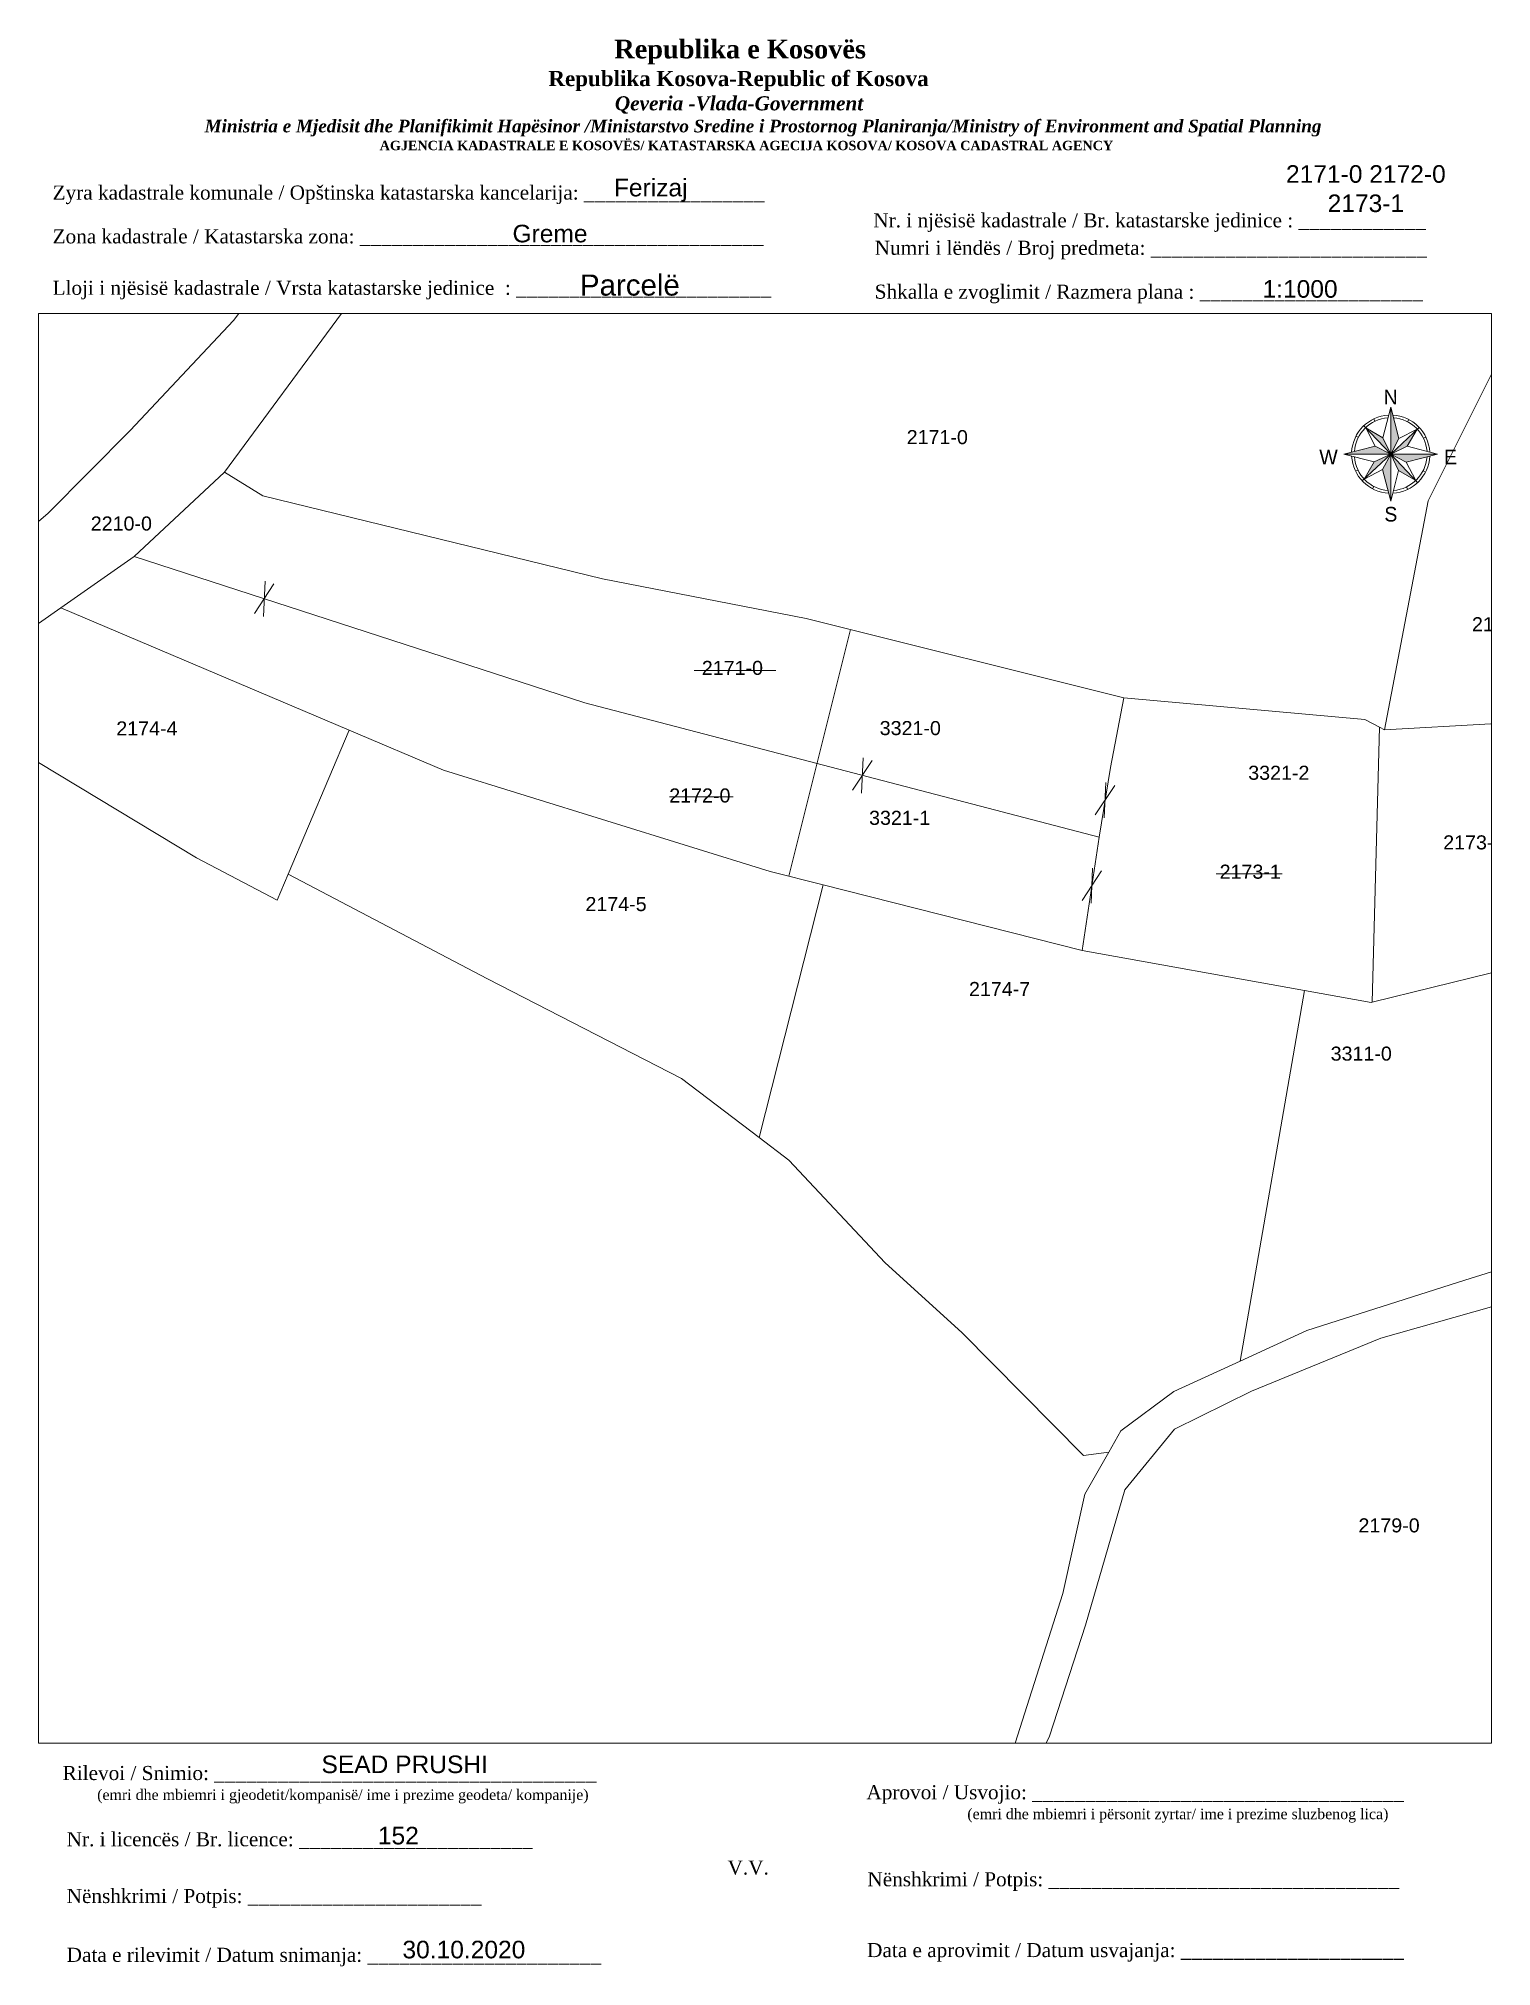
# Paper-space layout 'Manuali-2171' of a CAD drawing. Header units: metres, sheet in millimetres. Extents: x 1 to 208, y 2 to 276.
# The model-space entities are those that its viewports show. They can reach past a viewport. Long polylines and large blocks are cut down to what shows.
import ezdxf
from ezdxf.enums import TextEntityAlignment as Align

# ---------------------------------------------------------------- set-up
doc = ezdxf.new("R2010")
doc.units = ezdxf.units.M
doc.layers.get('0').update_dxf_attribs({"lineweight": 0})
for name, color, linetype, lineweight in [('Korniza e jashtme', 7, 'Continuous', 0), ('Ndarjet', 1, 'Continuous', 0), ('Nr-Baz', 250, 'Continuous', 0), ('Nr-Kojshi', 251, 'Continuous', 0), ('Nr-Ri', 1, 'Continuous', 0), ('Parc-Baz', 7, 'Continuous', 0), ('Parc-Kojshi', 251, 'Continuous', 0), ('Parc-Re', 1, 'Continuous', 0)]:
    doc.layers.add(name, color=color, linetype=linetype, lineweight=lineweight)
doc.styles.add('North Arrow Text', font='BOD_R.TTF', dxfattribs={"height": 0.1})
doc.styles.get("Standard").update_dxf_attribs({"font": 'arial.ttf'})

# ---------------------------------------------------------------- blocks, each defined once
blk = doc.blocks.new('*U58')
at = {"linetype": 'ByBlock', "lineweight": -2}
h = blk.add_hatch(color=0, dxfattribs=at)
h.paths.add_polyline_path([(0, 263), (0, 0), (45, 87)])
h.paths.add_polyline_path([(148, 140), (0, 0), (92, 44)])
h.paths.add_polyline_path([(263, 0), (0, 0), (87, -45)])
h.paths.add_polyline_path([(0, 0), (44, -92), (140, -148)])
h.paths.add_polyline_path([(0, 0), (-45, -87), (0, -263)])
h.paths.add_polyline_path([(0, 0), (-92, -44), (-148, -140)])
h.paths.add_polyline_path([(-87, 45), (-263, 0), (0, 0)])
h.paths.add_polyline_path([(-44, 92), (-140, 148), (0, 0)])
at = {"color": 0, "linetype": 'ByBlock', "lineweight": -2}
for points in [[(0, 263), (-44, 92)], [(0, 263), (0, -263)], [(0, 263), (45, 87)], [(0, 0), (-150, 159)], [(-140, 148), (-87, 45)], [(-140, 148), (-44, 92)], [(-95, 197), (-89, 184)], [(0, 0), (159, 150)], [(148, 140), (45, 87)], [(148, 140), (92, 44)], [(101, 194), (94, 181)], [(-263, 0), (-87, 45)], [(263, 0), (-263, 0)], [(-194, 101), (-181, 94)], [(-87, 45), (0, 0)], [(-44, 92), (0, 0)], [(45, 87), (0, 0)], [(92, 44), (0, 0)], [(263, 0), (87, -45)], [(263, 0), (92, 44)], [(197, 95), (184, 89)], [(-263, 0), (-92, -44)], [(-197, -95), (-184, -89)], [(0, 0), (-159, -150)], [(-148, -140), (-92, -44)], [(-148, -140), (-45, -87)], [(-92, -44), (0, 0)], [(0, 0), (-45, -87)], [(0, -263), (-45, -87)], [(0, 0), (150, -159)], [(0, 0), (87, -45)], [(0, 0), (44, -92)], [(0, -263), (44, -92)], [(140, -148), (44, -92)], [(140, -148), (87, -45)], [(181, -94), (194, -101)], [(-94, -181), (-101, -194)], [(89, -184), (95, -197)]]:
    blk.add_lwpolyline(points, dxfattribs=at)
for radius, start, end in [(219, 93.0958, 177.1058), (219, 3.0958, 87.1058), (204, 94.4443, 175.7574), (204, 4.4443, 85.7574), (219, 183.0958, 267.1058), (204, 184.4443, 265.7574), (219, 273.0958, 357.1058), (204, 274.4443, 355.7574)]:
    blk.add_arc((0, 0), radius, start, end, dxfattribs=at)
at = {"color": 0, "linetype": 'ByBlock', "lineweight": -2, "style": 'North Arrow Text'}
for s, p in [('N', (0, 254)), ('W', (-348, -82)), ('E', (335, -81)), ('S', (1, -402))]:
    blk.add_text(s, height=81.9, rotation=0.1008, dxfattribs=at).set_placement(p, align=Align.BOTTOM_CENTER)

msp = doc.modelspace()

# ---------------------------------------------------------------- linework, layer by layer
at = {"layer": 'Ndarjet', "flags": 128}
msp.add_lwpolyline([(7512339.09, 4687371.76), (7512347.85, 4687406.85)], dxfattribs=at)
at = {"layer": 'Parc-Baz', "flags": 128}
for points in [[(7512383.22, 4687377.3), (7512310.05, 4687396.42), (7512245.99, 4687417.24), (7512258.84, 4687429.22), (7512264.28, 4687425.89), (7512312.56, 4687414.07), (7512341.56, 4687408.42), (7512386.74, 4687397.15), (7512384.82, 4687387.24), (7512383.22, 4687377.3)], [(7512380.82, 4687361.2), (7512343.96, 4687370.53), (7512336.43, 4687372.43), (7512289.96, 4687386.83), (7512276.57, 4687392.52), (7512235.52, 4687409.95), (7512245.99, 4687417.24), (7512310.05, 4687396.42), (7512383.22, 4687377.3), (7512380.82, 4687361.2)], [(7512423.09, 4687392.98), (7512422.07, 4687353.82), (7512421.92, 4687353.78), (7512412.44, 4687355.49), (7512380.82, 4687361.2), (7512383.22, 4687377.3), (7512384.82, 4687387.24), (7512386.74, 4687397.15), (7512420.99, 4687394.07), (7512423.09, 4687392.98)]]:
    msp.add_lwpolyline(points, dxfattribs=at)
at = {"layer": 'Parc-Kojshi', "flags": 128}
for points in [[(7512223.01, 4687414.24), (7512233.74, 4687423.38), (7512245.39, 4687435.15), (7512260.12, 4687450.8), (7512282.03, 4687481.14)], [(7512284.35, 4687463.92), (7512258.84, 4687429.22), (7512245.99, 4687417.24), (7512235.52, 4687409.95), (7512217.47, 4687396.95)], [(7512350.17, 4687542.93), (7512368.96, 4687538.09), (7512413.48, 4687526.89), (7512451.85, 4687497.21), (7512447.82, 4687479.17), (7512444.86, 4687454.89), (7512430.02, 4687425.14), (7512423.83, 4687392.6), (7512423.09, 4687392.98), (7512420.99, 4687394.07), (7512386.74, 4687397.15), (7512341.56, 4687408.42), (7512312.56, 4687414.07), (7512264.28, 4687425.89), (7512258.84, 4687429.22), (7512284.35, 4687463.92), (7512301.59, 4687492.34), (7512305.92, 4687502.69), (7512316.08, 4687529.3), (7512350.17, 4687542.93)], [(7512451.85, 4687497.21), (7512457.78, 4687488.52), (7512465.44, 4687479.83), (7512488.59, 4687448.11), (7512508.69, 4687418.4), (7512460.26, 4687400.4), (7512438.92, 4687393.43), (7512423.83, 4687392.6), (7512430.02, 4687425.14), (7512444.86, 4687454.89), (7512447.82, 4687479.17), (7512451.85, 4687497.21)], [(7512422.07, 4687353.82), (7512423.09, 4687392.98), (7512423.83, 4687392.6), (7512438.92, 4687393.43), (7512460.26, 4687400.4), (7512508.69, 4687418.4), (7512518.22, 4687390.1), (7512501.11, 4687381.07), (7512479.18, 4687371.59), (7512462.08, 4687365.09), (7512441.2, 4687358.57), (7512422.07, 4687353.82)], [(7512276.57, 4687392.52), (7512267.88, 4687372.04), (7512266.31, 4687368.35), (7512254.83, 4687374.39), (7512217.47, 4687396.95), (7512235.52, 4687409.95), (7512276.57, 4687392.52)], [(7512343.96, 4687370.53), (7512334.87, 4687334.57), (7512323.81, 4687342.98), (7512296.23, 4687357.15), (7512267.88, 4687372.04), (7512276.57, 4687392.52), (7512289.96, 4687386.83), (7512336.43, 4687372.43), (7512343.96, 4687370.53)], [(7512403.3, 4687302.78), (7512412.44, 4687355.49), (7512421.92, 4687353.78), (7512422.07, 4687353.82), (7512441.2, 4687358.57), (7512462.08, 4687365.09), (7512479.18, 4687371.59), (7512501.11, 4687381.07), (7512518.22, 4687390.1), (7512525.27, 4687358.49), (7512518.91, 4687348.2), (7512488.54, 4687333.25), (7512472.78, 4687325.82), (7512435.25, 4687314.31), (7512412.77, 4687307.12), (7512403.3, 4687302.78)], [(7512412.44, 4687355.49), (7512403.3, 4687302.78), (7512393.83, 4687298.44), (7512386.29, 4687292.85), (7512384.58, 4687289.84), (7512380.99, 4687289.36), (7512363.68, 4687306.86), (7512352.78, 4687316.74), (7512339.08, 4687331.37), (7512334.87, 4687334.57), (7512343.96, 4687370.53), (7512380.82, 4687361.2), (7512412.44, 4687355.49)], [(7512450.2, 4687313.66), (7512423.28, 4687306.02), (7512404.89, 4687298.48), (7512393.92, 4687293.11), (7512386.87, 4687284.46), (7512381.28, 4687265.2), (7512376.14, 4687249.43), (7512361.41, 4687217.68)], [(7512370.44, 4687245.77), (7512378.08, 4687269.71), (7512381.19, 4687283.85), (7512384.58, 4687289.84), (7512386.29, 4687292.85), (7512393.83, 4687298.44), (7512403.3, 4687302.78), (7512412.77, 4687307.12), (7512435.25, 4687314.31), (7512472.78, 4687325.82)], [(7512361.41, 4687217.68), (7512376.14, 4687249.43), (7512381.28, 4687265.2), (7512386.87, 4687284.46), (7512393.92, 4687293.11), (7512404.89, 4687298.48), (7512423.28, 4687306.02), (7512450.2, 4687313.66)]]:
    msp.add_lwpolyline(points, dxfattribs=at)
at = {"layer": 'Parc-Re', "flags": 128}
msp.add_lwpolyline([(7512380.82, 4687361.2), (7512343.96, 4687370.53), (7512336.43, 4687372.43), (7512289.96, 4687386.83), (7512276.57, 4687392.52), (7512235.52, 4687409.95), (7512245.99, 4687417.24), (7512258.84, 4687429.22), (7512264.28, 4687425.89), (7512312.56, 4687414.07), (7512341.56, 4687408.42), (7512386.74, 4687397.15), (7512420.99, 4687394.07), (7512423.09, 4687392.98), (7512422.07, 4687353.82), (7512421.92, 4687353.78), (7512412.44, 4687355.49)], close=True, dxfattribs=at)
for points in [[(7512263.09, 4687409.14), (7512265.86, 4687413.33)], [(7512264.59, 4687413.75), (7512264.36, 4687408.72)], [(7512325.61, 4687401.04), (7512337.24, 4687401.04)], [(7512348.16, 4687384), (7512350.92, 4687388.2)], [(7512349.66, 4687388.61), (7512349.43, 4687383.59)], [(7512382.68, 4687380.47), (7512385.45, 4687384.67)], [(7512384.18, 4687385.08), (7512383.95, 4687380.06)], [(7512322.12, 4687383.03), (7512331.18, 4687383.03)], [(7512382.3, 4687372.92), (7512382.07, 4687367.9)], [(7512380.81, 4687368.31), (7512383.57, 4687372.51)], [(7512399.87, 4687372.09), (7512409.24, 4687372.09)]]:
    msp.add_lwpolyline(points, dxfattribs=at)

# ---------------------------------------------------------------- texts
at = {"layer": 'Nr-Baz'}
for s, p in [('2171-0', (7512326.71, 4687400.39)), ('2172-0', (7512322.08, 4687382.24)), ('2173-1', (7512400.36, 4687371.4))]:
    msp.add_text(s, height=2, dxfattribs=at).set_placement(p)
at = {"layer": 'Nr-Kojshi'}
for s, p in [('2171-0', (7512355.85, 4687433.22)), ('2210-0', (7512239.8, 4687420.93)), ('2169-0', (7512436.25, 4687406.6)), ('2174-4', (7512243.43, 4687391.78)), ('2173-2', (7512432.16, 4687375.57)), ('2174-5', (7512310.16, 4687366.79)), ('2174-7', (7512364.71, 4687354.71)), ('3311-0', (7512416.15, 4687345.52)), ('2179-0', (7512420.11, 4687278.41))]:
    msp.add_text(s, height=2, dxfattribs=at).set_placement(p)
at = {"layer": 'Nr-Ri'}
for s, p in [('3321-0', (7512352.01, 4687391.83)), ('3321-2', (7512404.43, 4687385.47)), ('3321-1', (7512350.5, 4687379.06))]:
    msp.add_text(s, height=2, dxfattribs=at).set_placement(p)

psp = doc.layouts.new('Manuali-2171')

# ---------------------------------------------------------------- block references
at = {"xscale": 0.0254, "yscale": 0.0254, "zscale": 0.0254}
psp.add_blockref('*U58', (193.3, 216.93), dxfattribs=at)

# ---------------------------------------------------------------- texts
for s, insert, char_height, width, attachment_point in [('\\pi77.297;{\\fBook Antiqua|b1|i0|c0|p18;\\H1.333x;Republika e Kosovës\\fTimes New Roman|b1|i0|c0|p18;\\P\\pi67.927;\\fBook Antiqua|b1|i0|c0|p18;\\H0.8125x;Republika Kosova-Republic of Kosova\\fTimes New Roman|b1|i0|c0|p18;\\P\\pi77.378;\\fBook Antiqua|b1|i1|c0|p18;\\H0.9233x;Qeveria -Vlada-Government \\P\\pi13.032,l6,t23.033;\\fTimes New Roman|b1|i1|c0|p18;\\H0.9x;Ministria e Mjedisit dhe Planifikimit Hapësinor /Ministarstvo Sredine i Prostornog Planiranja/Ministry of Environment and Spatial Planning\\P\\pi43.931,l0,tz;\\fBook Antiqua|b1|i0|c0|p18;\\H0.7406x;AGJENCIA KADASTRALE E KOSOVËS/ KATASTARSKA AGECIJA KOSOVA/ KOSOVA CADASTRAL AGENCY}', (5.57, 275.89), 2, 191.8237, 1), ('2171-0 2172-0 \\P2173-1', (189.77, 254.68), 2.5, 34.8474, 5), ('{\\fTimes New Roman|b0|i0|c0|p18;Zyra kadastrale komunale / Opštinska katastarska kancelarija: _________________}', (2.98, 255.14), 2, 100.6873, 1), ('Ferizaj', (88.05, 254.47), 2.5, 9.9735, 5), ('Greme', (73.73, 248.29), 2.5, 41.1507, 5), ('{\\fTimes New Roman|b0|i0|c0|p18;Nr. i njësisë kadastrale / Br. katastarske jedinice : ____________}', (119.71, 251.19), 2, 79.9484, 1), ('{\\fTimes New Roman|b0|i0|c0|p18;Zona kadastrale / Katastarska zona: ______________________________________}', (2.98, 248.91), 2, 100.6873, 1), ('{\\fTimes New Roman|b0|i0|c0|p18;Numri i lëndës / Broj predmeta: __________________________}', (119.91, 247.28), 2, 79.9484, 1), ('{\\fTimes New Roman|b0|i0|c0|p18;Lloji i njësisë kadastrale / Vrsta katastarske jedinice  : ________________________}', (2.98, 241.59), 2, 100.6873, 1), ('Parcelë', (85.09, 240.96), 3, 28.8529, 5), ('1:1000', (180.41, 240.41), 2.5, 10.1784, 5), ('{\\fTimes New Roman|b0|i0|c0|p18;Shkalla e zvoglimit / Razmera plana : _____________________}', (119.91, 241.04), 2, 79.9484, 1), ('{\\fTimes New Roman|b0|i0|c0|p18;Rilevoi / Snimio: ____________________________________\\P     \\H0.75x;(emri dhe mbiemri i gjeodetit/kompanisë/ ime i prezime geodeta/ kompanije)}', (42.38, 27.65), 2, 74.7958, 5), ('SEAD PRUSHI', (53.06, 30.53), 2.5, 27.1816, 5), ('{\\fTimes New Roman|b0|i0|c0|p18; Aprovoi / Usvojio: ___________________________________\\P                    \\H0.75x;(emri dhe mbiemri i përsonit zyrtar/ ime i prezime sluzbenog lica)}', (117.98, 27.58), 2, 83.344, 1), ('{\\fTimes New Roman|b0|i0|c0|p18;Nr. i licencës / Br. licence: ______________________\\P                                }', (4.98, 20.89), 2, 83.344, 1), ('152', (52.16, 20.39), 2.5, 5.3971, 5), ('{\\fTimes New Roman|b0|i0|c0|p18;V.V.                                 }', (101.92, 15.84), 2, 5.7076, 5), ('{\\fTimes New Roman|b0|i0|c0|p18; Nënshkrimi / Potpis: _________________________________}', (118.12, 15.2), 2, 83.344, 1), ('{\\fTimes New Roman|b0|i0|c0|p18;Nënshkrimi / Potpis: ______________________\\P                                 }', (4.98, 12.82), 2, 83.344, 1), ('{\\fTimes New Roman|b0|i0|c0|p18;Data e rilevimit / Datum snimanja: ______________________\\P                                 }', (4.98, 4.45), 2, 83.344, 1), ('30.10.2020', (61.48, 4.18), 2.5, 21.186, 5), ('{\\fTimes New Roman|b0|i0|c0|p18; Data e aprovimit / Datum usvajanja: _____________________}', (118.07, 5.12), 2, 83.344, 1)]:
    psp.add_mtext(s, dxfattribs=dict(insert=insert, char_height=char_height, width=width, attachment_point=attachment_point))

# ---------------------------------------------------------------- viewports
at = {"layer": 'Korniza e jashtme', "view_target_point": (7512309.53, 4693564.83)}
psp.add_viewport(center=(104.31, 135.25), size=(206.65, 203.4046), view_center_point=(26.17, -6214.71), view_height=203.4046, dxfattribs=at)

doc.saveas('drawing.dxf')
